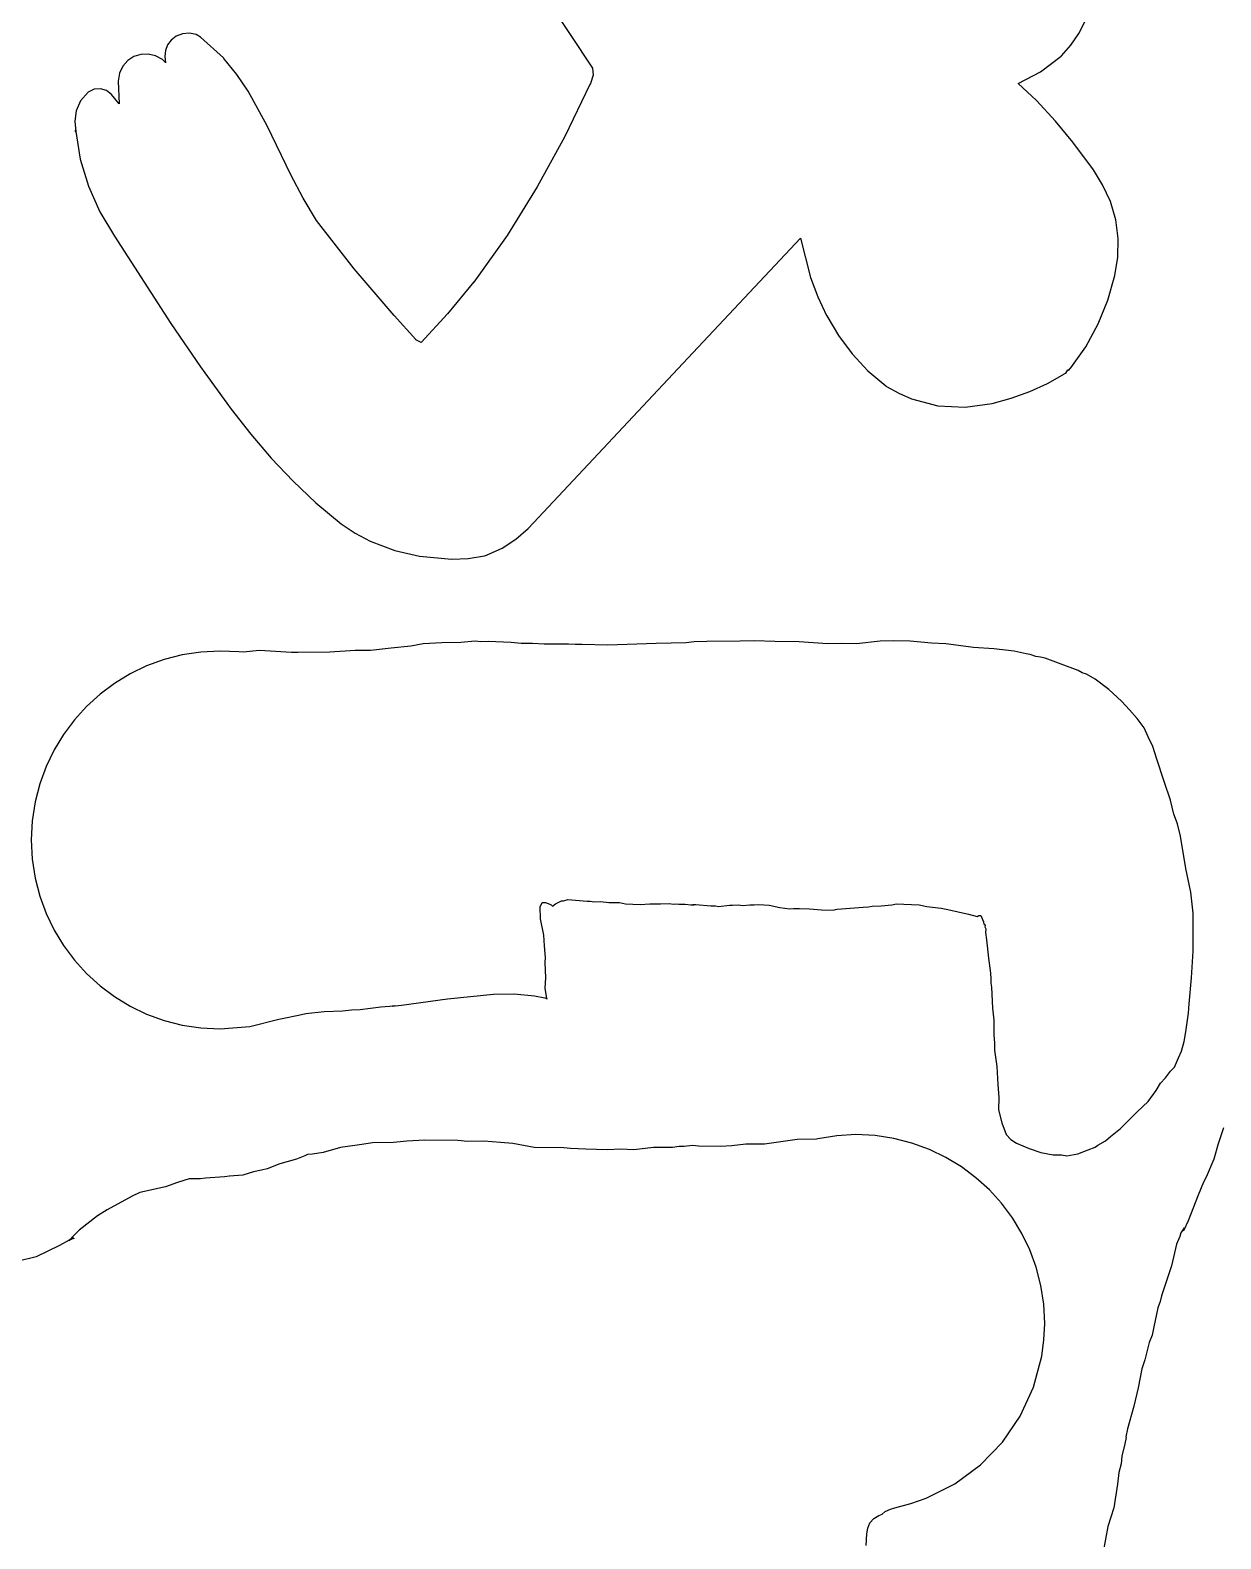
# Model space of a CAD drawing. Extents: x -2300 to 2026, y -6513 to 1502.
# Drawn here: x -1922.6 to -1797.9, y -2796.1 to -2638.1 of the extents above; entities that cross this region are included whole.
import ezdxf

# ---------------------------------------------------------------- set-up
doc = ezdxf.new("R2010")
doc.units = 0

msp = doc.modelspace()

# ---------------------------------------------------------------- linework, layer by layer
at = {"layer": 'Layer 1'}
for p, q in [((-1868.506058, -2634.899913), (-1866.054255, -2638.590521)), ((-1812.780586, -2638.505301), (-1811.515856, -2636.031882)), ((-1907.852522, -2639.179498), (-1908.214971, -2639.684662)), ((-1907.3175, -2638.767533), (-1907.852522, -2639.179498)), ((-1906.658296, -2638.510607), (-1907.3175, -2638.767533)), ((-1905.938263, -2638.442712), (-1906.658296, -2638.510607)), ((-1905.220752, -2638.59784), (-1905.938263, -2638.442712)), ((-1904.769734, -2638.862211), (-1905.220752, -2638.59784)), ((-1902.354094, -2641.048081), (-1904.769734, -2638.862211)), ((-1866.054255, -2638.590521), (-1863.698698, -2642.119203)), ((-1813.60009, -2639.700897), (-1812.780586, -2638.505301)), ((-1911.746037, -2640.900762), (-1912.39096, -2641.321855)), ((-1911.018709, -2640.678092), (-1911.746037, -2640.900762)), ((-1910.2473, -2640.649594), (-1911.018709, -2640.678092)), ((-1909.479601, -2640.822984), (-1910.2473, -2640.649594)), ((-1908.763407, -2641.205984), (-1909.479601, -2640.822984)), ((-1908.441505, -2641.531526), (-1908.763407, -2641.205984)), ((-1908.438483, -2640.272196), (-1908.510603, -2640.907474)), ((-1908.510603, -2640.907474), (-1908.418877, -2641.555868)), ((-1908.214971, -2639.684662), (-1908.438483, -2640.272196)), ((-1902.313349, -2641.093166), (-1902.354094, -2641.048081)), ((-1900.961763, -2642.774464), (-1902.313349, -2641.093166)), ((-1816.802085, -2642.515978), (-1814.620723, -2640.861676)), ((-1814.620723, -2640.861676), (-1814.583936, -2640.824422)), ((-1814.583936, -2640.824422), (-1813.60009, -2639.700897)), ((-1913.266992, -2642.661721), (-1913.389217, -2643.491552)), ((-1912.916092, -2641.923665), (-1913.266992, -2642.661721)), ((-1912.39096, -2641.321855), (-1912.916092, -2641.923665)), ((-1908.430519, -2641.543168), (-1908.460554, -2641.424423)), ((-1908.460554, -2641.424423), (-1908.441505, -2641.531526)), ((-1908.418877, -2641.555868), (-1908.430519, -2641.543168)), ((-1899.780366, -2644.535197), (-1900.961763, -2642.774464)), ((-1863.698698, -2642.119203), (-1863.648068, -2642.851886)), ((-1819.143833, -2643.720226), (-1816.802085, -2642.515978)), ((-1915.912055, -2644.33083), (-1916.517624, -2644.638566)), ((-1915.257731, -2644.275029), (-1915.912055, -2644.33083)), ((-1914.628681, -2644.463544), (-1915.257731, -2644.275029)), ((-1913.389217, -2643.491552), (-1913.275193, -2645.867922)), ((-1863.993867, -2643.830308), (-1866.609691, -2649.260114)), ((-1863.934367, -2643.711563), (-1863.993867, -2643.830308)), ((-1863.648068, -2642.851886), (-1863.934367, -2643.711563)), ((-1817.220213, -2645.497376), (-1819.143833, -2643.720226)), ((-1917.337251, -2645.537662), (-1917.7904, -2646.57658)), ((-1916.517624, -2644.638566), (-1917.337251, -2645.537662)), ((-1914.098934, -2644.888755), (-1914.628681, -2644.463544)), ((-1913.275193, -2645.867922), (-1914.098934, -2644.888755)), ((-1897.792289, -2648.152646), (-1899.780366, -2644.535197)), ((-1815.221076, -2647.670946), (-1817.220213, -2645.497376)), ((-1917.7904, -2646.57658), (-1917.938593, -2647.67614)), ((-1917.938593, -2647.67614), (-1917.843354, -2648.757166)), ((-1917.849, -2648.7589), (-1917.871246, -2648.617719)), ((-1917.871246, -2648.617719), (-1917.843158, -2648.821553)), ((-1917.843158, -2648.821553), (-1917.849085, -2648.7589)), ((-1917.849085, -2648.7589), (-1917.849, -2648.7589)), ((-1917.843354, -2648.757166), (-1917.377177, -2651.643376)), ((-1897.787844, -2648.163229), (-1897.792289, -2648.152646)), ((-1895.310638, -2653.272293), (-1897.787844, -2648.163229)), ((-1813.401443, -2649.883726), (-1815.221076, -2647.670946)), ((-1866.609691, -2649.260114), (-1869.491668, -2654.541902)), ((-1811.254533, -2652.752013), (-1813.401443, -2649.883726)), ((-1917.377177, -2651.643376), (-1916.512992, -2654.460427)), ((-1894.024833, -2655.723886), (-1895.310638, -2653.272293)), ((-1810.291139, -2654.343138), (-1811.254533, -2652.752013)), ((-1916.512992, -2654.460427), (-1915.297086, -2657.166548)), ((-1869.491668, -2654.541902), (-1872.66347, -2659.638618)), ((-1809.473793, -2656.068606), (-1810.291139, -2654.343138)), ((-1892.616014, -2658.061159), (-1894.024833, -2655.723886)), ((-1809.470618, -2656.077072), (-1809.473793, -2656.068606)), ((-1808.895372, -2657.999724), (-1809.470618, -2656.077072)), ((-1915.297086, -2657.166548), (-1913.775744, -2659.719966)), ((-1888.665685, -2663.122679), (-1892.616014, -2658.061159)), ((-1808.648619, -2659.96117), (-1808.895372, -2657.999724)), ((-1913.775744, -2659.719966), (-1907.861427, -2668.864091)), ((-1872.66347, -2659.638618), (-1876.148767, -2664.513208)), ((-1854.255472, -2673.032703), (-1841.935472, -2659.912803)), ((-1841.935472, -2659.912803), (-1840.864094, -2664.033545)), ((-1808.698798, -2661.919957), (-1808.648619, -2659.96117)), ((-1884.485054, -2668.026399), (-1888.665685, -2663.122679)), ((-1809.014351, -2663.834632), (-1808.698798, -2661.919957)), ((-1876.15, -2664.51), (-1878.914616, -2667.854114)), ((-1876.148767, -2664.513208), (-1876.15, -2664.51)), ((-1840.864094, -2664.033545), (-1840.116943, -2666.053463)), ((-1809.752977, -2666.40432), (-1809.016468, -2663.843099)), ((-1809.016468, -2663.843099), (-1809.014351, -2663.834632)), ((-1840.116943, -2666.053463), (-1839.198612, -2668.026173)), ((-1810.748945, -2668.901488), (-1809.752977, -2666.40432)), ((-1882.222744, -2670.540149), (-1884.485054, -2668.026399)), ((-1878.914616, -2667.854114), (-1881.67201, -2670.85532)), ((-1839.198612, -2668.026173), (-1839.187182, -2668.049244)), ((-1839.187182, -2668.049244), (-1837.95948, -2670.099551)), ((-1907.861427, -2668.864091), (-1904.775675, -2673.380082)), ((-1812.0291, -2671.286739), (-1810.748945, -2668.901488)), ((-1882.199524, -2670.564914), (-1882.222744, -2670.540149)), ((-1881.67201, -2670.85532), (-1882.199524, -2670.564914)), ((-1837.95948, -2670.099551), (-1836.522267, -2672.037959)), ((-1836.522267, -2672.037959), (-1834.864074, -2673.81742)), ((-1813.618168, -2673.512209), (-1812.0291, -2671.286739)), ((-1904.775675, -2673.380082), (-1901.552544, -2677.819966)), ((-1869.355482, -2689.157436), (-1854.259282, -2673.036936)), ((-1854.259282, -2673.036936), (-1854.255472, -2673.032703)), ((-1834.864074, -2673.81742), (-1832.973432, -2675.390884)), ((-1816.05972, -2675.130634), (-1814.267675, -2674.134637)), ((-1814.293964, -2674.094844), (-1814.14893, -2674.055263)), ((-1814.267675, -2674.134637), (-1814.293964, -2674.094844)), ((-1814.15, -2674.06), (-1813.924089, -2673.697628)), ((-1814.14893, -2674.055263), (-1814.15, -2674.06)), ((-1813.924089, -2673.697628), (-1813.848228, -2673.780389)), ((-1813.848228, -2673.780389), (-1813.638488, -2673.534645)), ((-1813.638488, -2673.534645), (-1813.618168, -2673.512209)), ((-1832.973432, -2675.390884), (-1832.905275, -2675.437027)), ((-1832.905275, -2675.437027), (-1831.642275, -2676.165964)), ((-1817.9257, -2675.982168), (-1816.05972, -2675.130634)), ((-1831.642275, -2676.165964), (-1830.317655, -2676.74801)), ((-1830.317655, -2676.74801), (-1827.537968, -2677.476401)), ((-1827.537968, -2677.476401), (-1824.675034, -2677.632143)), ((-1824.675034, -2677.632143), (-1821.837675, -2677.225177)), ((-1821.837675, -2677.225177), (-1819.855168, -2676.682571)), ((-1819.855168, -2676.682571), (-1817.9257, -2675.982168)), ((-1901.552544, -2677.819966), (-1899.509736, -2680.427361)), ((-1899.509736, -2680.427361), (-1897.352176, -2682.943396)), ((-1897.352176, -2682.943396), (-1895.07915, -2685.353149)), ((-1895.07915, -2685.353149), (-1892.689944, -2687.641696)), ((-1892.689944, -2687.641696), (-1890.024162, -2689.830348)), ((-1890.024162, -2689.830348), (-1888.564202, -2690.800741)), ((-1870.460913, -2690.315534), (-1869.328283, -2689.127168)), ((-1869.328283, -2689.127168), (-1869.355482, -2689.157436)), ((-1888.564202, -2690.800741), (-1887.005484, -2691.638796)), ((-1887.005484, -2691.638796), (-1884.432084, -2692.633705)), ((-1873.184691, -2692.380805), (-1871.739274, -2691.422285)), ((-1871.739274, -2691.422285), (-1870.460913, -2690.315534)), ((-1884.432084, -2692.633705), (-1881.831984, -2693.205546)), ((-1881.831984, -2693.205546), (-1878.439364, -2693.524394)), ((-1876.724616, -2693.453284), (-1875.017734, -2693.182051)), ((-1875.017734, -2693.182051), (-1874.818493, -2693.124478)), ((-1874.818493, -2693.124478), (-1873.184691, -2692.380805)), ((-1878.439364, -2693.524394), (-1876.724616, -2693.453284)), ((-1882.728774, -2702.655943), (-1884.799294, -2702.835436)), ((-1881.464074, -2702.385857), (-1882.728774, -2702.655943)), ((-1879.483061, -2702.289231), (-1881.464074, -2702.385857)), ((-1877.500624, -2702.244676), (-1879.483061, -2702.289231)), ((-1875.986574, -2702.130588), (-1877.500624, -2702.244676)), ((-1875.409784, -2702.185197), (-1875.986574, -2702.130588)), ((-1874.637626, -2702.154294), (-1875.409784, -2702.185197)), ((-1872.221886, -2702.262879), (-1874.637626, -2702.154294)), ((-1871.173926, -2702.380142), (-1872.221886, -2702.262879)), ((-1870.002356, -2702.375909), (-1871.173926, -2702.380142)), ((-1868.774486, -2702.427555), (-1870.002356, -2702.375909)), ((-1866.210786, -2702.419089), (-1868.774486, -2702.427555)), ((-1865.51631, -2702.469254), (-1866.210786, -2702.419089)), ((-1864.785639, -2702.454437), (-1865.51631, -2702.469254)), ((-1862.116109, -2702.521112), (-1864.785639, -2702.454437)), ((-1857.044589, -2702.365961), (-1862.116109, -2702.521112)), ((-1853.911299, -2702.294206), (-1857.044589, -2702.365961)), ((-1853.07416, -2702.179483), (-1853.911299, -2702.294206)), ((-1851.74511, -2702.164666), (-1853.07416, -2702.179483)), ((-1848.25283, -2702.125931), (-1851.74511, -2702.164666)), ((-1846.75, -2702.08), (-1848.25283, -2702.125931)), ((-1846.748519, -2702.07957), (-1846.75, -2702.08)), ((-1844.624659, -2702.142646), (-1846.748519, -2702.07957)), ((-1842.068159, -2702.179688), (-1844.624659, -2702.142646)), ((-1839.095729, -2702.387544), (-1842.068159, -2702.179688)), ((-1837.672059, -2702.352407), (-1839.095729, -2702.387544)), ((-1836.067419, -2702.404477), (-1837.672059, -2702.352407)), ((-1833.578229, -2702.12656), (-1836.067419, -2702.404477)), ((-1832.220179, -2702.09354), (-1833.578229, -2702.12656)), ((-1830.454459, -2702.11259), (-1832.220179, -2702.09354)), ((-1828.223499, -2702.321293), (-1830.454459, -2702.11259)), ((-1826.713049, -2702.393683), (-1828.223499, -2702.321293)), ((-1823.818089, -2702.764733), (-1826.713049, -2702.393683)), ((-1821.684068, -2702.915069), (-1823.818089, -2702.764733)), ((-1908.591253, -2704.047824), (-1910.408388, -2704.712894)), ((-1906.695818, -2703.560465), (-1908.591253, -2704.047824)), ((-1904.732027, -2703.26076), (-1906.695818, -2703.560465)), ((-1902.709821, -2703.158649), (-1904.732027, -2703.26076)), ((-1900.742601, -2703.220668), (-1902.709821, -2703.158649)), ((-1900.292387, -2703.255804), (-1900.742601, -2703.220668)), ((-1898.575777, -2703.091551), (-1900.292387, -2703.255804)), ((-1895.242677, -2703.320574), (-1898.575777, -2703.091551)), ((-1894.562594, -2703.297714), (-1895.242677, -2703.320574)), ((-1891.215524, -2703.271468), (-1894.562594, -2703.297714)), ((-1888.586634, -2703.097267), (-1891.215524, -2703.271468)), ((-1886.974374, -2703.103617), (-1888.586634, -2703.097267)), ((-1884.799294, -2702.835436), (-1886.974374, -2703.103617)), ((-1819.559579, -2703.149542), (-1821.684068, -2702.915069)), ((-1818.280479, -2703.455611), (-1819.559579, -2703.149542)), ((-1817.862862, -2703.532022), (-1818.280479, -2703.455611)), ((-1817.284167, -2703.739878), (-1817.862862, -2703.532022)), ((-1816.78744, -2703.805838), (-1817.284167, -2703.739878)), ((-1816.29611, -2703.906247), (-1816.78744, -2703.805838)), ((-1814.63517, -2704.516903), (-1816.29611, -2703.906247)), ((-1912.137283, -2705.545736), (-1913.767996, -2706.536407)), ((-1910.408388, -2704.712894), (-1912.137283, -2705.545736)), ((-1812.84257, -2705.195504), (-1814.63517, -2704.516903)), ((-1812.426646, -2705.448233), (-1812.84257, -2705.195504)), ((-1811.978549, -2705.576926), (-1812.426646, -2705.448233)), ((-1811.058225, -2706.095296), (-1811.978549, -2705.576926)), ((-1913.767996, -2706.536407), (-1915.290585, -2707.674968)), ((-1809.630983, -2707.178923), (-1811.058225, -2706.095296)), ((-1808.308045, -2708.387006), (-1809.630983, -2707.178923)), ((-1916.695108, -2708.951477), (-1917.971624, -2710.355993)), ((-1915.290585, -2707.674968), (-1916.695108, -2708.951477)), ((-1807.464133, -2709.315161), (-1808.308045, -2708.387006)), ((-1917.971624, -2710.355993), (-1919.110191, -2711.878574)), ((-1806.660702, -2710.220485), (-1807.464133, -2709.315161)), ((-1805.950933, -2711.202801), (-1806.660702, -2710.220485)), ((-1919.110191, -2711.878574), (-1920.100867, -2713.509281)), ((-1805.499449, -2712.139846), (-1805.950933, -2711.202801)), ((-1805.032725, -2713.149066), (-1805.499449, -2712.139846)), ((-1920.100867, -2713.509281), (-1920.93371, -2715.238171)), ((-1804.616801, -2714.478536), (-1805.032725, -2713.149066)), ((-1920.93371, -2715.238171), (-1921.598779, -2717.055304)), ((-1803.848242, -2716.799876), (-1804.616801, -2714.478536)), ((-1803.178531, -2718.754396), (-1803.848242, -2716.799876)), ((-1921.598779, -2717.055304), (-1922.086131, -2718.950739)), ((-1922.086131, -2718.950739), (-1922.385826, -2720.914534)), ((-1802.810655, -2720.228646), (-1803.178531, -2718.754396)), ((-1922.385826, -2720.914534), (-1922.487921, -2722.936749)), ((-1802.449553, -2721.245066), (-1802.810655, -2720.228646)), ((-1802.129514, -2722.524166), (-1802.449553, -2721.245066)), ((-1922.487921, -2722.936749), (-1922.38579, -2724.958919)), ((-1801.558016, -2725.938336), (-1802.129514, -2722.524166)), ((-1922.38579, -2724.958919), (-1922.086065, -2726.922676)), ((-1801.046419, -2728.406996), (-1801.558016, -2725.938336)), ((-1922.086065, -2726.922676), (-1921.598688, -2728.818078)), ((-1921.598688, -2728.818078), (-1920.933599, -2730.635182)), ((-1869.181688, -2729.940035), (-1868.992062, -2729.481562)), ((-1868.992062, -2729.481562), (-1868.64194, -2729.494138)), ((-1868.64194, -2729.494138), (-1868.18371, -2729.655205)), ((-1868.18371, -2729.655205), (-1868.043957, -2729.738257)), ((-1867.916587, -2729.860944), (-1867.603533, -2729.605675)), ((-1867.603533, -2729.605675), (-1866.960068, -2729.319926)), ((-1866.960068, -2729.319926), (-1866.761102, -2729.292409)), ((-1866.761102, -2729.292409), (-1866.311523, -2729.163716)), ((-1866.311523, -2729.163716), (-1864.271273, -2729.342574)), ((-1864.271273, -2729.342574), (-1863.957584, -2729.334108)), ((-1863.957584, -2729.334108), (-1863.525574, -2729.401418)), ((-1863.525574, -2729.401418), (-1862.884438, -2729.373478)), ((-1862.884438, -2729.373478), (-1861.988244, -2729.466399)), ((-1861.988244, -2729.466399), (-1860.898374, -2729.485449)), ((-1860.898374, -2729.485449), (-1860.266974, -2729.607369)), ((-1860.266974, -2729.607369), (-1858.734304, -2729.70664)), ((-1858.734304, -2729.70664), (-1857.706454, -2729.621974)), ((-1857.706454, -2729.621974), (-1856.602614, -2729.630441)), ((-1856.602614, -2729.630441), (-1855.686947, -2729.598267)), ((-1855.686947, -2729.598267), (-1855.229537, -2729.669599)), ((-1855.229537, -2729.669599), (-1854.93765, -2729.633616)), ((-1854.93765, -2729.633616), (-1854.681746, -2729.661979)), ((-1854.681746, -2729.661979), (-1854.016691, -2729.649279)), ((-1854.016691, -2729.649279), (-1853.403918, -2729.721669)), ((-1853.217943, -2729.692171), (-1852.90354, -2729.682722)), ((-1852.90354, -2729.682722), (-1851.32747, -2729.835757)), ((-1832.355641, -2729.711087), (-1831.887436, -2729.632558)), ((-1831.887436, -2729.632558), (-1831.122475, -2729.647375)), ((-1831.122475, -2729.647375), (-1829.510215, -2729.73564)), ((-1800.805543, -2730.610436), (-1801.046419, -2728.406996)), ((-1920.933599, -2730.635182), (-1920.100741, -2732.364047)), ((-1869.158432, -2731.192115), (-1869.181688, -2729.940035)), ((-1868.82146, -2732.916985), (-1869.158432, -2731.192115)), ((-1868.043957, -2729.738257), (-1867.969292, -2729.782416)), ((-1867.969292, -2729.782416), (-1867.916587, -2729.860944)), ((-1853.403918, -2729.721669), (-1853.095944, -2729.728531)), ((-1853.158015, -2729.71307), (-1853.217943, -2729.692171)), ((-1853.095944, -2729.728531), (-1853.158015, -2729.71307)), ((-1851.32747, -2729.835757), (-1850.846777, -2729.83999)), ((-1850.846777, -2729.83999), (-1850.503666, -2729.893754)), ((-1850.503666, -2729.893754), (-1849.350936, -2729.758288)), ((-1849.350936, -2729.758288), (-1849.038729, -2729.760404)), ((-1849.038729, -2729.760404), (-1848.449663, -2729.735639)), ((-1848.449663, -2729.735639), (-1847.950978, -2729.789826)), ((-1847.950978, -2729.789826), (-1847.240415, -2729.737121)), ((-1847.240415, -2729.737121), (-1846.770728, -2729.728655)), ((-1846.770728, -2729.728655), (-1846.335543, -2729.691613)), ((-1846.335543, -2729.691613), (-1845.203763, -2729.774798)), ((-1845.203763, -2729.774798), (-1844.095273, -2730.006784)), ((-1844.095273, -2730.006784), (-1843.050913, -2730.146907)), ((-1843.050913, -2730.146907), (-1842.653616, -2730.103515)), ((-1842.653616, -2730.103515), (-1842.015443, -2730.097165)), ((-1842.015443, -2730.097165), (-1840.968963, -2730.144155)), ((-1840.968963, -2730.144155), (-1839.73011, -2730.243956)), ((-1839.73011, -2730.243956), (-1838.492043, -2730.273906)), ((-1838.492043, -2730.273906), (-1838.260057, -2730.205115)), ((-1838.260057, -2730.205115), (-1838.087973, -2730.183948)), ((-1838.087973, -2730.183948), (-1835.377593, -2729.987522)), ((-1835.377593, -2729.987522), (-1834.808, -2729.924446)), ((-1834.808, -2729.924446), (-1834.420016, -2729.856289)), ((-1834.420016, -2729.856289), (-1833.491861, -2729.826233)), ((-1833.491861, -2729.826233), (-1832.355641, -2729.711087)), ((-1829.510215, -2729.73564), (-1828.703133, -2729.897353)), ((-1828.703133, -2729.897353), (-1827.181253, -2730.064781)), ((-1827.181253, -2730.064781), (-1826.502652, -2730.217816)), ((-1826.502652, -2730.217816), (-1824.344082, -2730.719676)), ((-1824.344082, -2730.719676), (-1823.41508, -2730.935152)), ((-1823.41508, -2730.935152), (-1823.236963, -2730.838209)), ((-1823.236963, -2730.838209), (-1823.034716, -2730.830801)), ((-1823.034716, -2730.830801), (-1822.773732, -2731.492257)), ((-1800.803427, -2733.584346), (-1800.805543, -2730.610436)), ((-1920.100741, -2732.364047), (-1919.110056, -2733.994731)), ((-1822.773732, -2731.492257), (-1822.722085, -2731.745833)), ((-1822.722085, -2731.745833), (-1822.656601, -2731.771629)), ((-1822.656601, -2731.771629), (-1822.602705, -2731.893788)), ((-1822.602705, -2731.893788), (-1822.609055, -2732.021846)), ((-1822.609055, -2732.021846), (-1822.528834, -2732.256372)), ((-1822.528834, -2732.256372), (-1822.545767, -2732.616628)), ((-1822.545767, -2732.616628), (-1822.433161, -2733.395347)), ((-1919.110056, -2733.994731), (-1917.971484, -2735.517292)), ((-1868.734042, -2734.006425), (-1868.82146, -2732.916985)), ((-1868.651915, -2735.244455), (-1868.734042, -2734.006425)), ((-1822.433161, -2733.395347), (-1822.240545, -2735.321927)), ((-1800.792843, -2734.593146), (-1800.803427, -2733.584346)), ((-1917.971484, -2735.517292), (-1916.694968, -2736.921787)), ((-1868.677315, -2735.770022), (-1868.651915, -2735.244455)), ((-1868.594765, -2737.356032), (-1868.677315, -2735.770022)), ((-1822.240545, -2735.321927), (-1822.028667, -2736.877457)), ((-1800.993502, -2737.371266), (-1800.792843, -2734.593146)), ((-1916.694968, -2736.921787), (-1915.290448, -2738.198275)), ((-1868.670621, -2738.453679), (-1868.594765, -2737.356032)), ((-1822.028667, -2736.877457), (-1821.996812, -2737.470547)), ((-1821.996812, -2737.470547), (-1821.995436, -2737.912507)), ((-1801.226546, -2740.109586), (-1800.993502, -2737.371266)), ((-1915.290448, -2738.198275), (-1913.767867, -2739.336813)), ((-1878.90512, -2739.586243), (-1874.087283, -2739.078991)), ((-1874.087283, -2739.078991), (-1871.924427, -2739.059359)), ((-1871.924427, -2739.059359), (-1869.773953, -2739.257214)), ((-1868.503749, -2739.544022), (-1868.670621, -2738.453679)), ((-1821.995436, -2737.912507), (-1821.932994, -2738.343882)), ((-1821.932994, -2738.343882), (-1821.833723, -2740.537162)), ((-1913.767867, -2739.336813), (-1912.137166, -2740.32746)), ((-1912.137166, -2740.32746), (-1910.408288, -2741.160273)), ((-1889.887314, -2740.828617), (-1888.969742, -2740.724266)), ((-1888.969742, -2740.724266), (-1888.043703, -2740.687013)), ((-1888.043703, -2740.687013), (-1885.883013, -2740.395549)), ((-1885.883013, -2740.395549), (-1884.488619, -2740.310572)), ((-1884.696468, -2740.348341), (-1883.705813, -2740.239551)), ((-1884.525254, -2740.333425), (-1884.696468, -2740.348341)), ((-1884.409086, -2740.315755), (-1884.525254, -2740.333425)), ((-1884.488619, -2740.310572), (-1884.409086, -2740.315755)), ((-1883.705813, -2740.239551), (-1878.90512, -2739.586243)), ((-1869.773953, -2739.257214), (-1868.703773, -2739.474172)), ((-1868.703773, -2739.474172), (-1868.503749, -2739.544022)), ((-1868.504223, -2739.544447), (-1868.5038, -2739.5436)), ((-1868.4784, -2739.559263), (-1868.504223, -2739.544447)), ((-1868.5038, -2739.5436), (-1868.486867, -2739.607735)), ((-1868.486867, -2739.607735), (-1868.4784, -2739.559263)), ((-1821.833723, -2740.537162), (-1821.695293, -2741.811392)), ((-1801.28793, -2741.08325), (-1801.226546, -2740.109586)), ((-1910.408288, -2741.160273), (-1908.591172, -2741.825311)), ((-1908.591172, -2741.825311), (-1906.695761, -2742.312631)), ((-1906.695761, -2742.312631), (-1904.731997, -2742.612291)), ((-1899.605582, -2742.45236), (-1896.581031, -2741.705549)), ((-1896.581031, -2741.705549), (-1896.212097, -2741.627656)), ((-1896.212097, -2741.627656), (-1894.502687, -2741.282429)), ((-1894.502687, -2741.282429), (-1893.736244, -2741.087485)), ((-1893.736244, -2741.087485), (-1891.815986, -2740.909633)), ((-1891.815986, -2740.909633), (-1889.887314, -2740.828617)), ((-1821.695293, -2741.811392), (-1821.686826, -2743.334332)), ((-1801.578971, -2743.0164), (-1801.28793, -2741.08325)), ((-1904.731997, -2742.612291), (-1902.709821, -2742.714349)), ((-1902.709821, -2742.714349), (-1899.605582, -2742.45236)), ((-1821.686826, -2743.334332), (-1821.618035, -2744.223118)), ((-1801.745155, -2744.041738), (-1801.578971, -2743.0164)), ((-1821.618035, -2744.223118), (-1821.618035, -2744.960986)), ((-1821.618035, -2744.960986), (-1821.373137, -2746.638436)), ((-1802.329327, -2745.731866), (-1802.013098, -2745.04374)), ((-1802.013098, -2745.04374), (-1801.745155, -2744.041738)), ((-1821.373137, -2746.638436), (-1821.267092, -2748.539616)), ((-1803.160328, -2747.135423), (-1802.743769, -2746.720558)), ((-1802.743769, -2746.720558), (-1802.329327, -2745.731866)), ((-1821.267092, -2748.539616), (-1821.154062, -2749.891946)), ((-1804.673316, -2749.158103), (-1804.214424, -2748.387004)), ((-1804.214424, -2748.387004), (-1803.698806, -2747.835614)), ((-1803.698806, -2747.835614), (-1803.160328, -2747.135423)), ((-1821.154062, -2749.891946), (-1821.173112, -2751.188616)), ((-1805.50474, -2750.315703), (-1804.673316, -2749.158103)), ((-1821.173112, -2751.188616), (-1820.838256, -2752.540526)), ((-1808.40478, -2753.139753), (-1806.65197, -2751.412133)), ((-1806.65197, -2751.412133), (-1805.50474, -2750.315703)), ((-1820.838256, -2752.540526), (-1820.378306, -2753.759506)), ((-1809.44618, -2753.972235), (-1808.40478, -2753.139753)), ((-1797.623094, -2753.091299), (-1798.183353, -2754.756049)), ((-1887.858784, -2754.818784), (-1890.095884, -2755.147925)), ((-1886.751344, -2754.640985), (-1887.858784, -2754.818784)), ((-1884.550654, -2754.621935), (-1886.751344, -2754.640985)), ((-1883.147094, -2754.466995), (-1884.550654, -2754.621935)), ((-1881.282954, -2754.360527), (-1883.147094, -2754.466995)), ((-1877.814594, -2754.388467), (-1881.282954, -2754.360527)), ((-1876.791824, -2754.501497), (-1877.814594, -2754.388467)), ((-1875.081354, -2754.464244), (-1876.791824, -2754.501497)), ((-1873.362624, -2754.61622), (-1875.081354, -2754.464244)), ((-1872.051144, -2754.71655), (-1873.362624, -2754.61622)), ((-1869.825474, -2755.12316), (-1872.051144, -2754.71655)), ((-1853.223888, -2754.933719), (-1854.110134, -2755.029392)), ((-1852.596087, -2754.996795), (-1853.223888, -2754.933719)), ((-1849.115027, -2754.944514), (-1850.324277, -2755.024735)), ((-1847.657287, -2754.774546), (-1849.115027, -2754.944514)), ((-1845.682657, -2754.791479), (-1847.657287, -2754.774546)), ((-1842.287537, -2754.292371), (-1845.682657, -2754.791479)), ((-1840.265487, -2754.257234), (-1842.287537, -2754.292371)), ((-1840.105891, -2754.233316), (-1840.265487, -2754.257234)), ((-1838.130682, -2753.906239), (-1840.105891, -2754.233316)), ((-1836.132501, -2753.780139), (-1838.130682, -2753.906239)), ((-1834.110339, -2753.882286), (-1836.132501, -2753.780139)), ((-1832.146593, -2754.182023), (-1834.110339, -2753.882286)), ((-1830.251202, -2754.66941), (-1832.146593, -2754.182023)), ((-1828.434109, -2755.334505), (-1830.251202, -2754.66941)), ((-1820.378306, -2753.759506), (-1819.89622, -2754.302657)), ((-1819.89622, -2754.302657), (-1819.311799, -2754.694778)), ((-1819.311799, -2754.694778), (-1817.983516, -2755.246676)), ((-1811.078548, -2755.098298), (-1810.801689, -2754.907587)), ((-1810.801689, -2754.907587), (-1809.997993, -2754.424354)), ((-1809.997993, -2754.424354), (-1809.44618, -2753.972235)), ((-1798.183353, -2754.756049), (-1798.646775, -2756.345029)), ((-1894.722475, -2756.367545), (-1896.461945, -2756.844428)), ((-1894.20474, -2756.132384), (-1894.722475, -2756.367545)), ((-1893.849141, -2756.023799), (-1894.20474, -2756.132384)), ((-1893.554079, -2755.882829), (-1893.849141, -2756.023799)), ((-1893.038884, -2755.834781), (-1893.554079, -2755.882829)), ((-1891.917054, -2755.647033), (-1893.038884, -2755.834781)), ((-1890.095884, -2755.147925), (-1891.917054, -2755.647033)), ((-1866.726264, -2755.186659), (-1869.825474, -2755.12316)), ((-1866.020993, -2755.249736), (-1866.726264, -2755.186659)), ((-1864.403443, -2755.304134), (-1866.020993, -2755.249736)), ((-1862.167403, -2755.396632), (-1864.403443, -2755.304134)), ((-1860.749453, -2755.313871), (-1862.167403, -2755.396632)), ((-1859.380613, -2755.375889), (-1860.749453, -2755.313871)), ((-1857.316023, -2755.14856), (-1859.380613, -2755.375889)), ((-1855.337373, -2755.14221), (-1857.316023, -2755.14856)), ((-1854.645014, -2755.039975), (-1855.337373, -2755.14221)), ((-1854.110134, -2755.029392), (-1854.645014, -2755.039975)), ((-1850.324277, -2755.024735), (-1852.596087, -2754.996795)), ((-1826.705255, -2756.167366), (-1828.434109, -2755.334505)), ((-1825.074582, -2757.158053), (-1826.705255, -2756.167366)), ((-1817.983516, -2755.246676), (-1816.744028, -2755.674029)), ((-1816.744028, -2755.674029), (-1815.457706, -2755.899454)), ((-1815.457706, -2755.899454), (-1814.602364, -2755.916387)), ((-1814.602364, -2755.916387), (-1814.029384, -2755.99428)), ((-1814.029384, -2755.99428), (-1812.885092, -2755.786107)), ((-1812.885092, -2755.786107), (-1811.798424, -2755.372194)), ((-1811.798424, -2755.372194), (-1811.078548, -2755.098298)), ((-1798.646775, -2756.345029), (-1799.444142, -2758.254679)), ((-1900.343264, -2758.040341), (-1901.723114, -2758.128606)), ((-1899.209154, -2757.69088), (-1900.343264, -2758.040341)), ((-1898.371803, -2757.494031), (-1899.209154, -2757.69088)), ((-1897.795225, -2757.385023), (-1898.371803, -2757.494031)), ((-1896.461945, -2756.844428), (-1897.795225, -2757.385023)), ((-1823.552031, -2758.296625), (-1825.074582, -2757.158053)), ((-1908.431649, -2759.267368), (-1911.110069, -2759.843523)), ((-1907.192426, -2758.797946), (-1908.431649, -2759.267368)), ((-1905.943519, -2758.415836), (-1907.192426, -2758.797946)), ((-1904.757979, -2758.403136), (-1905.943519, -2758.415836)), ((-1904.252097, -2758.329688), (-1904.757979, -2758.403136)), ((-1902.255877, -2758.20925), (-1904.252097, -2758.329688)), ((-1901.723114, -2758.128606), (-1902.255877, -2758.20925)), ((-1822.147543, -2759.573139), (-1823.552031, -2758.296625)), ((-1820.87106, -2760.977655), (-1822.147543, -2759.573139)), ((-1799.736199, -2758.758232), (-1800.293325, -2760.127502)), ((-1799.444142, -2758.254679), (-1799.736199, -2758.758232)), ((-1911.937895, -2760.229178), (-1914.543925, -2761.670838)), ((-1911.110069, -2759.843523), (-1911.937895, -2760.229178)), ((-1819.732524, -2762.500231), (-1820.87106, -2760.977655)), ((-1800.293325, -2760.127502), (-1801.311965, -2762.823912)), ((-1915.539814, -2762.299698), (-1917.489474, -2763.785378)), ((-1914.543925, -2761.670838), (-1915.539814, -2762.299698)), ((-1818.741875, -2764.130926), (-1819.732524, -2762.500231)), ((-1801.311965, -2762.823912), (-1801.771987, -2763.799793)), ((-1917.489474, -2763.785378), (-1918.169557, -2764.475409)), ((-1817.909056, -2765.859798), (-1818.741875, -2764.130926)), ((-1802.077476, -2764.063432), (-1802.215101, -2764.447182)), ((-1801.73766, -2763.561533), (-1802.077476, -2764.063432)), ((-1801.804498, -2763.853102), (-1801.774857, -2763.75966)), ((-1801.771987, -2763.799793), (-1801.804498, -2763.853102)), ((-1801.774857, -2763.75966), (-1801.73766, -2763.561533)), ((-1919.546238, -2765.409704), (-1921.995218, -2766.595244)), ((-1918.521558, -2764.850694), (-1919.546238, -2765.409704)), ((-1918.551402, -2764.920332), (-1918.521558, -2764.850694)), ((-1918.491501, -2764.870802), (-1918.551402, -2764.920332)), ((-1918.5222, -2764.8434), (-1918.43838, -2764.798103)), ((-1918.521989, -2764.8434), (-1918.5222, -2764.8434)), ((-1918.414039, -2764.768047), (-1918.521989, -2764.8434)), ((-1918.437738, -2764.805186), (-1918.491501, -2764.870802)), ((-1918.43838, -2764.798103), (-1918.414039, -2764.768047)), ((-1918.377413, -2764.772166), (-1918.437738, -2764.805186)), ((-1918.169557, -2764.475409), (-1918.413608, -2764.77407)), ((-1918.413608, -2764.77407), (-1918.377413, -2764.771954)), ((-1918.377413, -2764.771954), (-1918.24618, -2764.699987)), ((-1918.287455, -2764.763699), (-1918.377413, -2764.772166)), ((-1918.24618, -2764.699988), (-1918.287455, -2764.763699)), ((-1918.24618, -2764.699987), (-1918.117487, -2764.590979)), ((-1918.095262, -2764.617861), (-1918.24618, -2764.699988)), ((-1918.117487, -2764.590979), (-1917.993874, -2764.716074)), ((-1917.993874, -2764.716074), (-1918.095262, -2764.617861)), ((-1817.244007, -2767.676907), (-1817.909056, -2765.859798)), ((-1802.530632, -2765.260191), (-1803.079503, -2767.515701)), ((-1802.215101, -2764.447182), (-1802.530632, -2765.260191)), ((-1921.995218, -2766.595244), (-1923.968788, -2767.071281)), ((-1803.079503, -2767.515701), (-1804.113133, -2770.654071)), ((-1816.756671, -2769.572311), (-1817.244007, -2767.676907)), ((-1816.456988, -2771.536069), (-1816.756671, -2769.572311)), ((-1804.113133, -2770.654071), (-1804.248472, -2771.251392)), ((-1816.354901, -2773.558239), (-1816.456988, -2771.536069)), ((-1804.497836, -2771.921527), (-1804.937784, -2773.923037)), ((-1804.248472, -2771.251392), (-1804.497836, -2771.921527)), ((-1816.434828, -2775.291341), (-1816.354901, -2773.558239)), ((-1816.661735, -2776.987232), (-1816.434828, -2775.291341)), ((-1805.092893, -2774.797006), (-1805.404211, -2775.561755)), ((-1804.937784, -2773.923037), (-1805.092893, -2774.797006)), ((-1817.533468, -2780.239067), (-1816.661735, -2776.987232)), ((-1805.404211, -2775.561755), (-1805.848434, -2777.382505)), ((-1806.191735, -2778.324419), (-1806.573961, -2780.297569)), ((-1805.848434, -2777.382505), (-1806.191735, -2778.324419)), ((-1818.924061, -2783.257121), (-1817.533468, -2780.239067)), ((-1806.573961, -2780.297569), (-1807.007453, -2782.217589)), ((-1820.787472, -2785.984769), (-1818.924061, -2783.257121)), ((-1807.007453, -2782.217589), (-1807.692066, -2784.578089)), ((-1807.692066, -2784.578089), (-1807.853408, -2785.443088)), ((-1823.077662, -2788.365389), (-1820.787472, -2785.984769)), ((-1807.954617, -2786.166009), (-1808.268518, -2787.454839)), ((-1807.830154, -2785.491743), (-1807.954617, -2786.166009)), ((-1807.853408, -2785.443088), (-1807.830154, -2785.491743)), ((-1808.268518, -2787.454839), (-1808.328716, -2788.2706)), ((-1825.74859, -2790.342356), (-1823.077662, -2788.365389)), ((-1808.595563, -2789.169122), (-1808.738713, -2790.372652)), ((-1808.328716, -2788.2706), (-1808.595563, -2789.169122)), ((-1828.754217, -2791.859047), (-1825.74859, -2790.342356)), ((-1808.738713, -2790.372652), (-1809.123945, -2792.869672)), ((-1832.495116, -2793.009757), (-1832.048501, -2792.858839)), ((-1832.048501, -2792.858839), (-1830.368154, -2792.427094)), ((-1830.368154, -2792.427094), (-1828.754217, -2791.859047)), ((-1809.123945, -2792.869672), (-1809.74074, -2794.808952)), ((-1834.892075, -2794.993676), (-1834.668503, -2794.441255)), ((-1834.668503, -2794.441255), (-1834.25205, -2793.986384)), ((-1834.25205, -2793.986384), (-1833.718758, -2793.662959)), ((-1833.718758, -2793.662959), (-1833.386019, -2793.532784)), ((-1833.386019, -2793.532784), (-1833.047988, -2793.254655)), ((-1833.047988, -2793.254655), (-1832.495116, -2793.009757)), ((-1835.040188, -2796.816785), (-1834.990393, -2795.600209)), ((-1834.990393, -2795.600209), (-1834.892075, -2794.993676)), ((-1809.74074, -2794.808952), (-1810.210808, -2797.480602))]:
    msp.add_line(p, q, dxfattribs=at)

doc.saveas('drawing.dxf')
